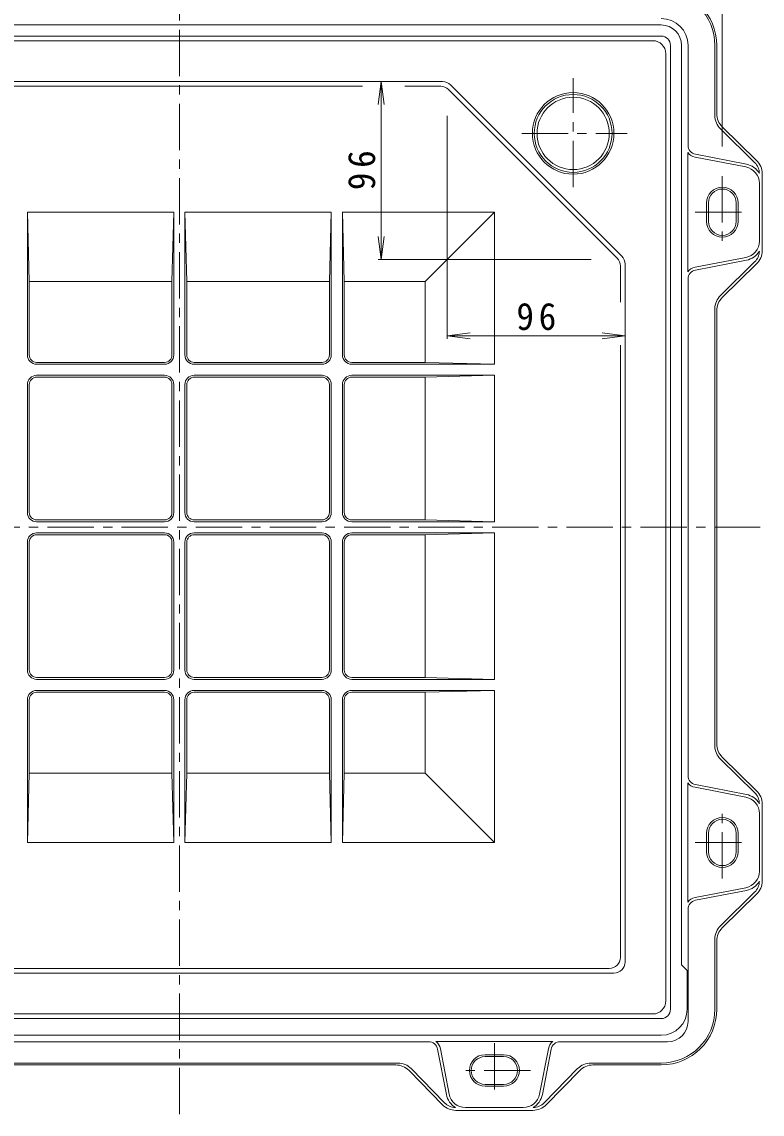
# Model space of a CAD drawing. Units: millimetres, scale not verified. Extents: x -960 to 848, y -688 to 698.
# Drawn here: x -410 to -11, y -371 to 218 of the extents above; entities that cross this region are included whole.
import ezdxf

# ---------------------------------------------------------------- set-up
doc = ezdxf.new("R2010")
doc.units = ezdxf.units.MM
doc.header["$LTSCALE"] = 5
doc.linetypes.add('CHAIN1', pattern=[8, 5, -1, 1, -1])
for name, color, linetype, lineweight in [('0-0_通り芯', 3, 'Continuous', 9), ('0-1_躯体', 2, 'Continuous', 9), ('0-4_その他', 7, 'Continuous', 9)]:
    doc.layers.add(name, color=color, linetype=linetype, lineweight=lineweight)
doc.styles.add('ＭＳ ゴシック', font='')
doc.styles.get('ＭＳ ゴシック').set_extended_font_data('MS Gothic')

msp = doc.modelspace()

# ---------------------------------------------------------------- linework, layer by layer
at = {"layer": '0-0_通り芯', "linetype": 'CHAIN1'}
for p, q in [((-325.173, -371.321), (-325.173, 258.421)), ((-112.673, 128.75), (-112.673, 187.549)), ((-140.414, 157.739), (-83.575, 157.739)), ((-636.319, -54.761), (-11.697, -54.761))]:
    msp.add_line(p, q, dxfattribs=at)
at = {"layer": '0-0_通り芯'}
for p, q in [((-580.673, 207.739), (-69.673, 207.739)), ((-62.673, 200.74), (-62.673, -310.261)), ((-467.188, 185.739), (-183.158, 185.739)), ((-466.185, 183.207), (-226.322, 183.207)), ((-203.41, 183.207), (-184.161, 183.207)), ((-178.916, 183.982), (-86.43, 91.497)), ((-179.918, 181.449), (-88.963, 90.494)), ((-406.173, 77.919), (-407.173, 115.239)), ((-407.173, 38.239), (-407.173, 115.239)), ((-328.173, 115.239), (-407.173, 115.239)), ((-329.173, 77.919), (-328.173, 115.239)), ((-328.173, 38.239), (-328.173, 115.239)), ((-321.173, 77.919), (-322.173, 115.239)), ((-322.173, 38.239), (-322.173, 115.239)), ((-243.173, 115.239), (-322.173, 115.239)), ((-244.173, 77.919), (-243.173, 115.239)), ((-243.173, 38.239), (-243.173, 115.239)), ((-236.173, 77.919), (-237.173, 115.239)), ((-237.173, 38.239), (-237.173, 115.239)), ((-192.494, 77.919), (-155.173, 115.239)), ((-87.206, 86.251), (-87.206, 66.746)), ((-84.673, 87.254), (-84.673, -289.26)), ((-406.173, 38.239), (-406.173, 77.919)), ((-329.173, 77.919), (-406.173, 77.919)), ((-329.173, 38.239), (-329.173, 77.919)), ((-321.173, 38.239), (-321.173, 77.919)), ((-321.173, 77.919), (-244.173, 77.919)), ((-244.173, 38.239), (-244.173, 77.919)), ((-236.173, 77.919), (-192.494, 77.919)), ((-236.173, 38.239), (-236.173, 77.919)), ((-192.494, 34.239), (-192.494, 77.919)), ((-87.206, 43.432), (-87.206, -286.728)), ((-333.173, 34.239), (-402.173, 34.239)), ((-333.173, 33.239), (-402.173, 33.239)), ((-317.173, 34.239), (-248.173, 34.239)), ((-317.173, 33.239), (-248.173, 33.239)), ((-232.173, 34.239), (-192.494, 34.239)), ((-232.173, 33.239), (-155.173, 33.239)), ((-192.494, 34.239), (-155.173, 33.239)), ((-333.173, 27.24), (-402.173, 27.24)), ((-333.173, 26.24), (-402.173, 26.24)), ((-317.173, 27.24), (-248.173, 27.24)), ((-317.173, 26.24), (-248.173, 26.24)), ((-232.173, 27.24), (-155.173, 27.24)), ((-232.173, 26.24), (-192.494, 26.24)), ((-155.173, 27.24), (-192.494, 26.24)), ((-192.494, -50.761), (-192.494, 26.24)), ((-155.173, -51.76), (-155.173, 27.24)), ((-407.173, -46.761), (-407.173, 22.24)), ((-406.173, -46.761), (-406.173, 22.24)), ((-329.173, -46.761), (-329.173, 22.24)), ((-328.173, -46.761), (-328.173, 22.24)), ((-322.173, -46.761), (-322.173, 22.24)), ((-321.173, -46.761), (-321.173, 22.24)), ((-244.173, -46.761), (-244.173, 22.24)), ((-243.173, -46.761), (-243.173, 22.24)), ((-237.173, -46.761), (-237.173, 22.24)), ((-236.173, -46.761), (-236.173, 22.24)), ((-402.173, -50.761), (-333.173, -50.761)), ((-402.173, -51.76), (-333.173, -51.76)), ((-248.173, -50.761), (-317.173, -50.761)), ((-248.173, -51.76), (-317.173, -51.76)), ((-232.173, -50.761), (-192.494, -50.761)), ((-232.173, -51.76), (-155.173, -51.76)), ((-192.494, -50.761), (-155.173, -51.76)), ((-402.173, -57.761), (-333.173, -57.761)), ((-402.173, -58.761), (-333.173, -58.761)), ((-248.173, -57.761), (-317.173, -57.761)), ((-248.173, -58.761), (-317.173, -58.761)), ((-232.173, -57.761), (-155.173, -57.761)), ((-232.173, -58.761), (-192.494, -58.761)), ((-192.494, -58.761), (-155.173, -57.761)), ((-192.494, -58.761), (-192.494, -135.761)), ((-155.173, -136.761), (-155.173, -57.761)), ((-407.173, -62.76), (-407.173, -131.761)), ((-406.173, -62.76), (-406.173, -131.761)), ((-329.173, -62.76), (-329.173, -131.761)), ((-328.173, -62.76), (-328.173, -131.761)), ((-322.173, -62.76), (-322.173, -131.761)), ((-321.173, -62.76), (-321.173, -131.761)), ((-244.173, -62.76), (-244.173, -131.761)), ((-243.173, -62.76), (-243.173, -131.761)), ((-237.173, -62.76), (-237.173, -131.761)), ((-236.173, -62.76), (-236.173, -131.761)), ((-333.173, -135.761), (-402.173, -135.761)), ((-333.173, -136.761), (-402.173, -136.761)), ((-317.173, -135.761), (-248.173, -135.761)), ((-317.173, -136.761), (-248.173, -136.761)), ((-232.173, -135.761), (-192.494, -135.761)), ((-232.173, -136.761), (-155.173, -136.761)), ((-155.173, -136.761), (-192.494, -135.761)), ((-333.173, -142.761), (-402.173, -142.761)), ((-333.173, -143.761), (-402.173, -143.761)), ((-317.173, -142.761), (-248.173, -142.761)), ((-317.173, -143.761), (-248.173, -143.761)), ((-232.173, -142.761), (-155.173, -142.761)), ((-232.173, -143.761), (-192.494, -143.761)), ((-192.494, -143.761), (-155.173, -142.761)), ((-192.494, -143.761), (-192.494, -187.44)), ((-155.173, -224.761), (-155.173, -142.761)), ((-407.173, -147.761), (-407.173, -224.761)), ((-406.173, -147.761), (-406.173, -187.44)), ((-329.173, -147.761), (-329.173, -187.44)), ((-328.173, -147.761), (-328.173, -224.761)), ((-322.173, -147.761), (-322.173, -224.761)), ((-321.173, -147.761), (-321.173, -187.44)), ((-244.173, -147.761), (-244.173, -187.44)), ((-243.173, -147.761), (-243.173, -224.761)), ((-237.173, -147.761), (-237.173, -224.761)), ((-236.173, -147.761), (-236.173, -187.44)), ((-406.173, -187.44), (-407.173, -224.761)), ((-329.173, -187.44), (-406.173, -187.44)), ((-329.173, -187.44), (-328.173, -224.761)), ((-321.173, -187.44), (-322.173, -224.761)), ((-321.173, -187.44), (-244.173, -187.44)), ((-244.173, -187.44), (-243.173, -224.761)), ((-236.173, -187.44), (-237.173, -224.761)), ((-236.173, -187.44), (-192.494, -187.44)), ((-192.494, -187.44), (-155.173, -224.761)), ((-328.173, -224.761), (-407.173, -224.761)), ((-243.173, -224.761), (-322.173, -224.761)), ((-155.173, -224.761), (-237.173, -224.761)), ((-557.14, -292.728), (-93.206, -292.728)), ((-559.673, -295.261), (-90.673, -295.261)), ((-580.673, -317.261), (-69.673, -317.261))]:
    msp.add_line(p, q, dxfattribs=at)
msp.add_lwpolyline([(-155.173, 33.239), (-155.173, 115.239), (-237.173, 115.239)], dxfattribs=at)
for radius in [22, 21, 19.5]:
    msp.add_circle((-112.673, 157.739), radius, dxfattribs=at)
for centre, radius, start, end in [((-69.673, 200.74), 7, 0, 90), ((-184.161, 177.206), 6, 45.00067, 90), ((-183.158, 179.739), 6, 45.00067, 90), ((-93.206, 86.251), 6, 0, 44.99933), ((-90.673, 87.254), 6, 0, 44.99933), ((-402.173, 38.239), 5, 180, 270), ((-402.173, 38.239), 4, 180, 270), ((-333.173, 38.239), 5, 270, 0), ((-333.173, 38.239), 4, 270, 0), ((-317.173, 38.239), 5, 180, 270), ((-317.173, 38.239), 4, 180, 270), ((-248.173, 38.239), 4, 270, 0), ((-248.173, 38.239), 5, 270, 0), ((-232.173, 38.239), 5, 180, 270), ((-232.173, 38.239), 4, 180, 270), ((-402.173, 22.24), 5, 90, 180), ((-402.173, 22.24), 4, 90, 180), ((-333.173, 22.24), 5, 0, 90), ((-333.173, 22.24), 4, 0, 90), ((-317.173, 22.24), 5, 90, 180), ((-317.173, 22.24), 4, 90, 180), ((-248.173, 22.24), 5, 0, 90), ((-248.173, 22.24), 4, 0, 90), ((-232.173, 22.24), 5, 90, 180), ((-232.173, 22.24), 4, 90, 180), ((-402.173, -46.761), 5, 180, 270), ((-402.173, -46.761), 4, 180, 270), ((-333.173, -46.761), 4, 270, 0), ((-333.173, -46.761), 5, 270, 0), ((-317.173, -46.761), 5, 180, 270), ((-317.173, -46.761), 4, 180, 270), ((-248.173, -46.761), 5, 270, 0), ((-248.173, -46.761), 4, 270, 0), ((-232.173, -46.761), 5, 180, 270), ((-232.173, -46.761), 4, 180, 270), ((-402.173, -62.76), 5, 90, 180), ((-402.173, -62.76), 4, 90, 180), ((-333.173, -62.76), 5, 0, 90), ((-333.173, -62.76), 4, 0, 90), ((-317.173, -62.76), 5, 90, 180), ((-317.173, -62.76), 4, 90, 180), ((-248.173, -62.76), 5, 0, 90), ((-248.173, -62.76), 4, 0, 90), ((-232.173, -62.76), 5, 90, 180), ((-232.173, -62.76), 4, 90, 180), ((-402.173, -131.761), 5, 180, 270), ((-402.173, -131.761), 4, 180, 270), ((-333.173, -131.761), 5, 270, 0), ((-333.173, -131.761), 4, 270, 0), ((-317.173, -131.761), 5, 180, 270), ((-317.173, -131.761), 4, 180, 270), ((-248.173, -131.761), 4, 270, 0), ((-248.173, -131.761), 5, 270, 0), ((-232.173, -131.761), 5, 180, 270), ((-232.173, -131.761), 4, 180, 270), ((-402.173, -147.761), 5, 90, 180), ((-402.173, -147.761), 4, 90, 180), ((-333.173, -147.761), 5, 0, 90), ((-333.173, -147.761), 4, 0, 90), ((-317.173, -147.761), 5, 90, 180), ((-317.173, -147.761), 4, 90, 180), ((-248.173, -147.761), 5, 0, 90), ((-248.173, -147.761), 4, 0, 90), ((-232.173, -147.761), 5, 90, 180), ((-232.173, -147.761), 4, 90, 180), ((-93.206, -286.728), 6, 270, 0), ((-90.673, -289.26), 6, 270, 0), ((-69.673, -310.261), 7, 270, 0)]:
    msp.add_arc(centre, radius, start, end, dxfattribs=at)
at = {"layer": '0-1_躯体'}
for p, q in [((-65.173, 216.239), (-585.173, 216.239)), ((-65.173, 210.239), (-585.173, 210.239)), ((-60.173, 205.239), (-60.173, -314.761)), ((-50.673, 151.362), (-50.673, 205.239)), ((-36.173, 205.239), (-36.173, 167.322)), ((-35.173, 205.239), (-35.173, 168.442)), ((-33.171, 160.178), (-14.725, 142.109)), ((-13.675, 143.18), (-32.171, 161.299)), ((-50.812, 147.382), (-50.812, 83.097)), ((-19.459, 139.653), (-46.912, 144.981)), ((-46.626, 146.454), (-19.172, 141.125)), ((-10.673, 136.036), (-10.673, 94.442)), ((-12.173, 130.817), (-12.173, 99.661)), ((-40.673, 120.239), (-40.673, 110.239)), ((-39.673, 120.239), (-39.673, 110.239)), ((-24.673, 120.239), (-24.673, 110.239)), ((-23.673, 120.239), (-23.673, 110.239)), ((-19.459, 90.826), (-46.912, 85.497)), ((-46.626, 84.025), (-19.172, 89.354)), ((-33.171, 70.3), (-14.725, 88.37)), ((-13.675, 87.299), (-32.171, 69.18)), ((-50.673, -188.638), (-50.673, 79.117)), ((-36.173, -172.678), (-36.173, 63.157)), ((-35.173, -171.558), (-35.173, 62.037)), ((-33.171, -179.821), (-14.725, -197.891)), ((-13.675, -196.82), (-32.171, -178.701)), ((-50.812, -256.903), (-50.812, -192.618)), ((-46.626, -193.546), (-19.172, -198.875)), ((-19.459, -200.347), (-46.912, -195.019)), ((-10.673, -245.558), (-10.673, -203.963)), ((-12.173, -240.338), (-12.173, -209.182)), ((-40.673, -229.76), (-40.673, -219.76)), ((-39.673, -229.76), (-39.673, -219.76)), ((-24.673, -229.76), (-24.673, -219.76)), ((-23.673, -229.76), (-23.673, -219.76)), ((-19.459, -249.174), (-46.912, -254.502)), ((-46.626, -255.975), (-19.172, -250.646)), ((-33.171, -269.699), (-14.725, -251.63)), ((-13.675, -252.701), (-32.171, -270.819)), ((-50.673, -321.262), (-50.673, -260.883)), ((-36.173, -314.761), (-36.173, -276.843)), ((-35.173, -314.761), (-35.173, -277.963)), ((-585.173, -319.761), (-65.173, -319.761)), ((-585.173, -328.76), (-65.173, -328.76)), ((-190.713, -332.262), (-459.633, -332.262)), ((-123.613, -332.124), (-186.733, -332.124)), ((-61.673, -332.262), (-119.633, -332.262)), ((-185.805, -336.31), (-181.059, -360.761)), ((-179.586, -360.475), (-184.332, -336.024)), ((-150.173, -339.26), (-160.173, -339.26)), ((-150.173, -340.261), (-160.173, -340.261)), ((-130.76, -360.475), (-126.014, -336.024)), ((-124.541, -336.31), (-129.287, -360.761)), ((-207.256, -343.761), (-443.09, -343.761)), ((-208.376, -344.76), (-441.97, -344.76)), ((-200.112, -346.763), (-182.042, -365.209)), ((-110.234, -346.763), (-128.304, -365.209)), ((-65.173, -343.761), (-103.091, -343.761)), ((-65.173, -344.76), (-101.971, -344.76)), ((-183.114, -366.258), (-201.232, -347.763)), ((-127.232, -366.258), (-109.114, -347.763)), ((-150.173, -355.261), (-160.173, -355.261)), ((-150.173, -356.261), (-160.173, -356.261)), ((-134.376, -369.261), (-175.971, -369.261)), ((-139.595, -367.761), (-170.751, -367.761))]:
    msp.add_line(p, q, dxfattribs=at)
at = {"layer": '0-1_躯体', "linetype": 'CHAIN1'}
for p, q in [((-32.173, 134.745), (-32.173, 96.314)), ((-46.851, 115.239), (-17.985, 115.239)), ((-32.173, -244.266), (-32.173, -205.835)), ((-46.851, -224.76), (-17.985, -224.76)), ((-155.173, -333.082), (-155.173, -361.949)), ((-135.668, -347.76), (-174.098, -347.76))]:
    msp.add_line(p, q, dxfattribs=at)
at = {"layer": '0-1_躯体'}
msp.add_lwpolyline([(-51.173, -314.761), (-51.173, -293.761), (-54.173, -290.761), (-54.173, 205.239)], dxfattribs=at)
for centre, radius, start, end in [((-65.173, 205.239), 30, 0, 90), ((-65.173, 205.239), 29, 0, 90), ((-65.173, 205.239), 14.5, 0, 90), ((-65.173, 205.239), 11, 0, 90), ((-65.173, 205.239), 5, 0, 90), ((-26.173, 167.322), 10, 180, 225.59027), ((-25.173, 168.442), 10, 180, 225.59067), ((-45.673, 151.362), 6.5, 217.76227, 259.01515), ((-45.673, 151.362), 5, 180, 259.01515), ((-20.673, 136.036), 8.5, 1.29875, 45.59067), ((-20.673, 136.036), 10, 0, 45.59067), ((-21.173, 130.817), 9, 0, 79.01569), ((-21.173, 130.817), 10.5, 31.02563, 79.01569), ((-32.173, 120.239), 8.5, 0, 180), ((-32.173, 120.239), 7.5, 0, 180), ((-32.173, 110.239), 8.5, 180, 0), ((-32.173, 110.239), 7.5, 180, 0), ((-21.173, 99.661), 9, 280.98431, 0), ((-20.673, 94.442), 10, 314.40933, 0), ((-21.173, 99.661), 10.5, 280.98431, 328.97437), ((-20.673, 94.442), 8.5, 314.40933, 358.70125), ((-45.673, 79.117), 6.5, 100.98485, 142.23773), ((-45.673, 79.117), 5, 100.98485, 180), ((-26.173, 63.157), 10, 134.40973, 180), ((-25.173, 62.037), 10, 134.40933, 180), ((-26.173, -172.678), 10, 180, 225.59027), ((-25.173, -171.558), 10, 180, 225.59067), ((-45.673, -188.638), 6.5, 217.76227, 259.01515), ((-45.673, -188.638), 5, 180, 259.01515), ((-21.173, -209.182), 10.5, 31.02563, 79.01569), ((-20.673, -203.963), 8.5, 1.29875, 45.59067), ((-20.673, -203.963), 10, 0, 45.59067), ((-21.173, -209.182), 9, 0, 79.01569), ((-32.173, -219.76), 8.5, 0, 180), ((-32.173, -219.76), 7.5, 0, 180), ((-32.173, -229.76), 8.5, 180, 0), ((-32.173, -229.76), 7.5, 180, 0), ((-21.173, -240.338), 9, 280.98431, 0), ((-21.173, -240.338), 10.5, 280.98431, 328.97437), ((-20.673, -245.558), 8.5, 314.40933, 358.70125), ((-20.673, -245.558), 10, 314.40933, 0), ((-45.673, -260.883), 6.5, 100.98485, 142.23773), ((-45.673, -260.883), 5, 100.98485, 180), ((-26.173, -276.843), 10, 134.40973, 180), ((-25.173, -277.963), 10, 134.40933, 180), ((-65.173, -314.761), 29, 270, 0), ((-65.173, -314.761), 30, 270, 0), ((-65.173, -314.761), 5, 270, 0), ((-65.173, -314.761), 14, 270, 0), ((-61.673, -321.262), 11, 270, 0), ((-190.713, -337.262), 5, 10.98474, 90), ((-190.713, -337.262), 6.5, 10.9845, 52.23773), ((-119.633, -337.262), 6.5, 127.76227, 169.0155), ((-119.633, -337.262), 5, 90, 169.01526), ((-160.173, -347.76), 8.5, 90, 270), ((-160.173, -347.76), 7.5, 90, 270), ((-150.173, -347.76), 8.5, 270, 90), ((-150.173, -347.76), 7.5, 270, 90), ((-208.376, -354.76), 10, 44.40933, 90), ((-207.256, -353.761), 10, 44.40973, 90), ((-103.091, -353.761), 10, 90, 135.59027), ((-101.971, -354.76), 10, 90, 135.59067), ((-175.971, -359.261), 8.5, 224.40933, 268.70125), ((-170.751, -358.76), 10.5, 190.98431, 238.97437), ((-170.751, -358.76), 9, 190.98431, 270), ((-139.595, -358.76), 9, 270, 349.01569), ((-139.595, -358.76), 10.5, 301.02563, 349.01569), ((-134.376, -359.261), 8.5, 271.29875, 315.59067), ((-175.971, -359.261), 10, 224.40933, 270), ((-134.376, -359.261), 10, 270, 315.59067)]:
    msp.add_arc(centre, radius, start, end, dxfattribs=at)
at = {"layer": '0-4_その他'}
for p, q in [((-32.173, 346.763), (-32.173, 150.648)), ((-216.316, 185.739), (-217.947, 173.346)), ((-217.816, 185.739), (-198.071, 185.739)), ((-216.316, 89.751), (-216.316, 185.739)), ((-216.316, 185.739), (-214.684, 173.346)), ((-180.661, 46.983), (-180.661, 167.263)), ((-216.316, 89.751), (-217.947, 102.144)), ((-216.316, 89.751), (-214.684, 102.144)), ((-217.816, 89.751), (-102.916, 89.751)), ((-84.673, 46.983), (-84.673, 59.54)), ((-180.661, 48.483), (-168.268, 50.114)), ((-180.661, 48.483), (-84.673, 48.483)), ((-180.661, 48.483), (-168.268, 46.851)), ((-84.673, 48.483), (-97.066, 50.114)), ((-84.673, 48.483), (-97.066, 46.851))]:
    msp.add_line(p, q, dxfattribs=at)

# ---------------------------------------------------------------- texts
at = {"layer": '0-4_その他', "color": 2, "insert": (-219.316, 127.12), "char_height": 14.66, "attachment_point": 7, "rotation": 90, "style": 'ＭＳ ゴシック'}
msp.add_mtext('\\T1.27;\\W0.95;96', dxfattribs=at)
at = {"layer": '0-4_その他', "color": 2, "insert": (-143.292, 51.483), "char_height": 14.66, "attachment_point": 7, "style": 'ＭＳ ゴシック'}
msp.add_mtext('\\T1.27;\\W0.95;96', dxfattribs=at)

doc.saveas('drawing.dxf')
